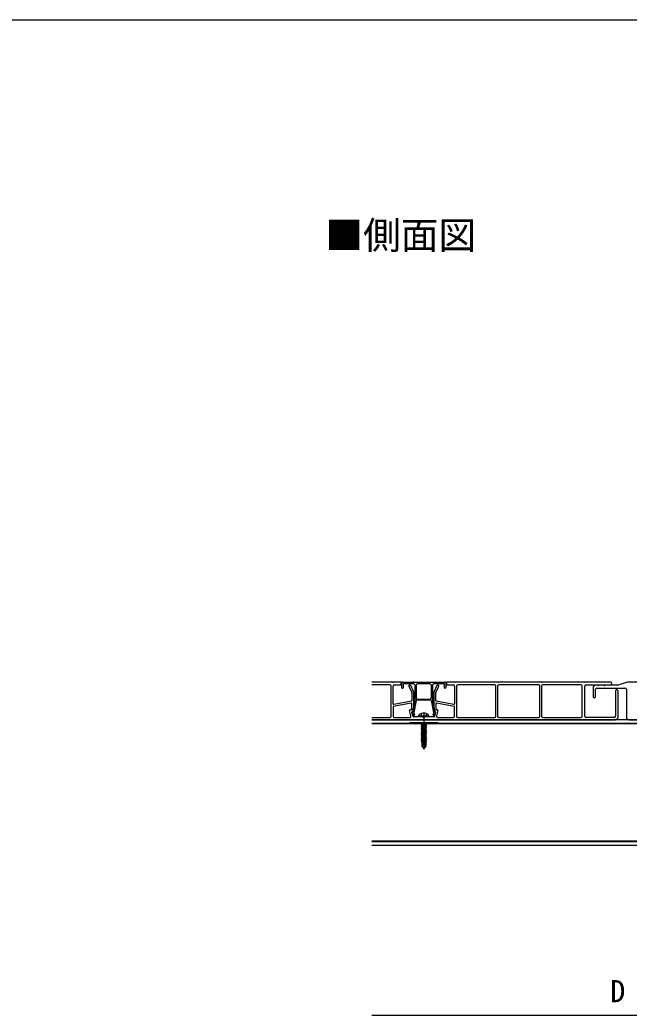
# Model space of a CAD drawing. Units: millimetres, scale not verified. Extents: x -1050 to 1050, y -1570 to 1562.
# Drawn here: x 0 to 485, y 698 to 1490 of the extents above; entities that cross this region are included whole.
import ezdxf
from ezdxf.enums import TextEntityAlignment as Align

# ---------------------------------------------------------------- set-up
doc = ezdxf.new("R2010")
doc.units = ezdxf.units.MM
doc.header["$LTSCALE"] = 8
for name, color, linetype in [('0-1_USER1', 3, 'Continuous'), ('0-3_YKK_12', 2, 'Continuous'), ('0-4_YKK_13', 4, 'Continuous'), ('0-5_YKK_D', 6, 'Continuous'), ('0-6_YKK_ZWAK', 7, 'Continuous')]:
    doc.layers.add(name, color=color, linetype=linetype)
doc.styles.add('ＭＳ ゴシック', font='')
doc.styles.get('ＭＳ ゴシック').set_extended_font_data('MS Gothic')

msp = doc.modelspace()

# ---------------------------------------------------------------- linework, layer by layer
at = {"layer": '0-3_YKK_12'}
for p, q in [((686.998, 933), (279.998, 933)), ((686.998, 930), (279.998, 930)), ((686.998, 929.7), (279.998, 929.7)), ((332.798, 930.5), (309.798, 930.5)), ((686.998, 836.3), (279.998, 836.3)), ((686.998, 836), (279.998, 836)), ((686.998, 833), (279.998, 833))]:
    msp.add_line(p, q, dxfattribs=at)
at = {"layer": '0-4_YKK_13'}
for p, q in [((294.475, 963), (279.998, 963)), ((294.298, 960.8), (279.998, 960.8)), ((294.978, 962.871), (294.618, 962.979)), ((296.975, 962.85), (295.121, 962.85)), ((295.298, 935.8), (295.298, 959.8)), ((296.798, 945.61), (296.798, 959.8)), ((297.478, 962.979), (297.118, 962.871)), ((302.798, 963), (297.621, 963)), ((297.798, 960.8), (302.798, 960.8)), ((303.298, 961.3), (303.298, 962.5)), ((303.798, 958.5), (303.798, 962.5)), ((304.298, 963), (313.225, 963)), ((304.798, 961.2), (304.798, 958.5)), ((313.298, 961.5), (305.098, 961.5)), ((309.472, 959.793), (311.753, 954.774)), ((310.476, 960.5), (309.927, 960.5)), ((313.253, 955.099), (310.931, 960.207)), ((313.368, 962.979), (313.728, 962.871)), ((313.871, 962.85), (315.725, 962.85)), ((314.298, 948.53), (314.298, 960.5)), ((315.298, 960.5), (315.298, 950.5)), ((315.868, 962.871), (316.228, 962.979)), ((316.371, 963), (326.225, 963)), ((326.368, 962.979), (326.728, 962.871)), ((326.871, 962.85), (328.725, 962.85)), ((327.298, 950.5), (327.298, 960.5)), ((328.298, 960.5), (328.298, 948.53)), ((328.868, 962.871), (329.228, 962.979)), ((337.498, 961.5), (329.298, 961.5)), ((331.665, 960.207), (329.343, 955.088)), ((329.371, 963), (338.298, 963)), ((330.843, 954.763), (333.125, 959.793)), ((332.669, 960.5), (332.12, 960.5)), ((337.798, 958.5), (337.798, 961.2)), ((338.798, 962.5), (338.798, 958.5)), ((339.298, 962.5), (339.298, 961.3)), ((344.975, 963), (339.798, 963)), ((339.798, 960.8), (344.798, 960.8)), ((345.478, 962.871), (345.118, 962.979)), ((347.475, 962.85), (345.621, 962.85)), ((345.798, 959.8), (345.798, 945.61)), ((347.298, 959.8), (347.298, 935.8)), ((347.978, 962.979), (347.618, 962.871)), ((377.725, 963), (348.121, 963)), ((377.698, 960.8), (348.298, 960.8)), ((378.228, 962.871), (377.868, 962.979)), ((380.225, 962.85), (378.371, 962.85)), ((378.698, 935.8), (378.698, 959.8)), ((379.898, 959.8), (379.898, 935.8)), ((380.728, 962.979), (380.368, 962.871)), ((412.725, 963), (380.871, 963)), ((412.698, 960.8), (380.898, 960.8)), ((413.228, 962.871), (412.868, 962.979)), ((415.225, 962.85), (413.371, 962.85)), ((413.698, 935.8), (413.698, 959.8)), ((414.898, 959.8), (414.898, 935.8)), ((415.728, 962.979), (415.368, 962.871)), ((446.725, 963), (415.871, 963)), ((446.298, 960.8), (415.898, 960.8)), ((447.228, 962.871), (446.868, 962.979)), ((447.298, 935.8), (447.298, 959.8)), ((449.225, 962.85), (447.371, 962.85)), ((449.298, 935.8), (449.298, 959.8)), ((449.728, 962.979), (449.368, 962.871)), ((469.698, 963), (449.871, 963)), ((450.298, 960.8), (469.698, 960.8)), ((455.998, 958.5), (455.998, 951.5)), ((459.478, 960.5), (457.998, 960.5)), ((464.478, 960.5), (460.518, 960.5)), ((475.422, 960.5), (465.518, 960.5)), ((483.425, 962.977), (475.571, 960.523)), ((512.925, 963), (483.574, 963)), ((311.798, 954.567), (311.798, 948.41)), ((313.298, 939.8), (313.298, 954.892)), ((329.298, 954.881), (329.298, 939.8)), ((330.798, 948.41), (330.798, 954.557)), ((457.998, 951.5), (457.998, 957.3)), ((458.998, 958.3), (481.498, 958.3)), ((473.798, 956), (473.798, 935.8)), ((475.798, 935), (475.798, 956)), ((482.498, 957.3), (482.498, 935)), ((296.798, 943.06), (296.798, 935.8)), ((311.2, 946.351), (297.2, 943.551)), ((311.396, 947.92), (297.396, 945.12)), ((311.798, 941.5), (311.798, 945.86)), ((312.535, 939.683), (314.292, 948.471)), ((315.27, 948.259), (313.377, 938.798)), ((327.032, 948.5), (315.564, 948.5)), ((316.298, 949.5), (326.298, 949.5)), ((329.219, 938.798), (327.326, 948.259)), ((328.304, 948.471), (330.061, 939.683)), ((330.798, 945.86), (330.798, 941.5)), ((345.2, 945.12), (331.2, 947.92)), ((345.396, 943.551), (331.396, 946.351)), ((345.798, 935.8), (345.798, 943.06)), ((279.998, 934.8), (294.298, 934.8)), ((297.798, 934.8), (310.109, 934.8)), ((311.082, 936.032), (310.046, 940.384)), ((310.532, 941), (311.298, 941)), ((312.707, 935.684), (311.886, 939.131)), ((312.178, 939.5), (312.998, 939.5)), ((312.918, 936.662), (312.212, 939.111)), ((320.778, 935.3), (313.193, 935.3)), ((313.383, 938.656), (313.878, 936.938)), ((317.298, 935.8), (317.44, 936.602)), ((325.298, 935.8), (317.298, 935.8)), ((317.298, 935.8), (317.386, 935.3)), ((325.21, 935.3), (317.386, 935.3)), ((321.298, 939.2), (321.298, 909.3)), ((329.403, 935.3), (321.818, 935.3)), ((325.298, 935.8), (325.157, 936.602)), ((325.298, 935.8), (325.21, 935.3)), ((328.718, 936.938), (329.213, 938.656)), ((329.598, 939.5), (330.418, 939.5)), ((330.384, 939.111), (329.678, 936.662)), ((330.71, 939.131), (329.889, 935.684)), ((331.298, 941), (332.064, 941)), ((332.55, 940.384), (331.514, 936.032)), ((332.487, 934.8), (344.798, 934.8)), ((348.298, 934.8), (377.698, 934.8)), ((380.898, 934.8), (412.698, 934.8)), ((415.898, 934.8), (446.298, 934.8)), ((472.798, 934.8), (450.298, 934.8)), ((279.998, 933), (473.798, 933)), ((320.098, 930.5), (319.198, 930.35)), ((319.198, 930.45), (319.498, 930.5)), ((319.198, 930.45), (319.285, 930.5)), ((319.198, 930.45), (319.198, 930.35)), ((319.198, 930.35), (319.748, 930.032)), ((319.198, 929.05), (323.398, 929.75)), ((323.398, 929.65), (319.198, 928.95)), ((319.198, 929.05), (319.748, 929.368)), ((319.198, 929.05), (319.198, 928.95)), ((319.198, 928.95), (319.748, 928.632)), ((319.198, 927.65), (323.398, 928.35)), ((323.398, 928.25), (319.198, 927.55)), ((319.198, 927.65), (319.748, 927.968)), ((319.198, 927.65), (319.198, 927.55)), ((319.198, 927.55), (319.748, 927.232)), ((319.198, 926.25), (323.398, 926.95)), ((323.398, 926.85), (319.198, 926.15)), ((321.819, 930.5), (319.748, 930.032)), ((322.848, 930.068), (319.748, 929.368)), ((319.748, 930.032), (319.748, 929.368)), ((322.848, 928.668), (319.748, 927.968)), ((319.748, 928.632), (319.748, 927.968)), ((322.848, 927.268), (319.748, 926.568)), ((319.748, 927.232), (319.748, 926.568)), ((322.848, 930.5), (322.848, 930.068)), ((323.398, 929.75), (322.848, 930.068)), ((322.848, 929.332), (322.848, 928.668)), ((323.398, 928.35), (322.848, 928.668)), ((322.848, 927.932), (322.848, 927.268)), ((323.398, 926.95), (322.848, 927.268)), ((323.398, 929.75), (323.398, 929.65)), ((323.398, 928.35), (323.398, 928.25)), ((323.398, 926.95), (323.398, 926.85)), ((484.498, 933), (680.998, 933)), ((319.198, 926.25), (319.748, 926.568)), ((319.198, 926.25), (319.198, 926.15)), ((319.198, 926.15), (319.748, 925.832)), ((323.398, 925.55), (319.198, 924.85)), ((319.198, 924.75), (323.398, 925.45)), ((319.198, 924.85), (319.748, 925.168)), ((319.198, 924.85), (319.198, 924.75)), ((319.198, 924.75), (319.748, 924.432)), ((323.398, 924.15), (319.198, 923.45)), ((319.198, 923.35), (323.398, 924.05)), ((319.198, 923.45), (319.748, 923.768)), ((319.198, 923.45), (319.198, 923.35)), ((319.198, 923.35), (319.748, 923.032)), ((323.398, 922.75), (319.198, 922.05)), ((319.198, 921.95), (323.398, 922.65)), ((319.198, 922.05), (319.748, 922.368)), ((319.198, 922.05), (319.198, 921.95)), ((319.198, 921.95), (319.748, 921.632)), ((323.398, 921.35), (319.198, 920.65)), ((319.198, 920.55), (323.398, 921.25)), ((319.198, 920.65), (319.748, 920.968)), ((319.198, 920.65), (319.198, 920.55)), ((319.198, 920.55), (319.748, 920.232)), ((323.398, 919.95), (319.198, 919.25)), ((319.198, 919.15), (323.398, 919.85)), ((319.198, 919.25), (319.748, 919.568)), ((319.198, 919.25), (319.198, 919.15)), ((319.198, 919.15), (319.748, 918.832)), ((322.848, 925.868), (319.748, 925.168)), ((319.748, 925.832), (319.748, 925.168)), ((319.748, 924.432), (322.848, 925.132)), ((322.848, 924.468), (319.748, 923.768)), ((319.748, 924.432), (319.748, 923.768)), ((319.748, 923.032), (322.848, 923.732)), ((322.848, 923.068), (319.748, 922.368)), ((319.748, 923.032), (319.748, 922.368)), ((319.748, 921.632), (322.848, 922.332)), ((322.848, 921.668), (319.748, 920.968)), ((319.748, 921.632), (319.748, 920.968)), ((319.748, 920.232), (322.848, 920.932)), ((322.848, 920.268), (319.748, 919.568)), ((319.748, 920.232), (319.748, 919.568)), ((319.748, 918.832), (322.848, 919.532)), ((322.848, 918.868), (319.748, 918.168)), ((319.748, 918.832), (319.748, 918.168)), ((322.848, 926.532), (322.848, 925.868)), ((323.398, 925.55), (322.848, 925.868)), ((323.398, 925.45), (322.848, 925.132)), ((322.848, 925.132), (322.848, 924.468)), ((323.398, 924.15), (322.848, 924.468)), ((323.398, 924.05), (322.848, 923.732)), ((322.848, 923.732), (322.848, 923.068)), ((323.398, 922.75), (322.848, 923.068)), ((323.398, 922.65), (322.848, 922.332)), ((322.848, 922.332), (322.848, 921.668)), ((323.398, 921.35), (322.848, 921.668)), ((323.398, 921.25), (322.848, 920.932)), ((322.848, 920.932), (322.848, 920.268)), ((323.398, 919.95), (322.848, 920.268)), ((323.398, 919.85), (322.848, 919.532)), ((322.848, 919.532), (322.848, 918.868)), ((323.398, 918.55), (322.848, 918.868)), ((323.398, 925.55), (323.398, 925.45)), ((323.398, 924.15), (323.398, 924.05)), ((323.398, 922.75), (323.398, 922.65)), ((323.398, 921.35), (323.398, 921.25)), ((323.398, 919.95), (323.398, 919.85)), ((323.398, 918.55), (319.198, 917.85)), ((319.198, 917.75), (323.398, 918.45)), ((319.198, 917.85), (319.748, 918.168)), ((319.198, 917.85), (319.198, 917.75)), ((319.198, 917.75), (319.748, 917.432)), ((323.398, 917.15), (319.198, 916.45)), ((319.198, 916.35), (323.398, 917.05)), ((319.198, 916.45), (319.748, 916.768)), ((319.198, 916.45), (319.198, 916.35)), ((319.198, 916.35), (319.748, 916.032)), ((322.062, 915.604), (319.398, 915.165)), ((319.398, 915.165), (319.748, 915.368)), ((319.398, 915.165), (319.598, 915.05)), ((322.007, 915.341), (319.598, 914.873)), ((319.598, 915.05), (319.598, 911.85)), ((321.874, 914.7), (319.598, 914.7)), ((320.555, 912.653), (319.598, 911.85)), ((321.148, 910.3), (319.598, 911.85)), ((319.748, 917.432), (322.848, 918.132)), ((322.848, 917.468), (319.748, 916.768)), ((319.748, 917.432), (319.748, 916.768)), ((319.748, 916.032), (322.848, 916.732)), ((319.748, 916.032), (319.748, 915.368)), ((322.124, 915.904), (319.748, 915.368)), ((321.964, 915.133), (320.047, 914.7)), ((321.298, 911.922), (321.148, 910.3)), ((322.208, 916.307), (321.298, 911.922)), ((321.298, 911.922), (321.298, 910.3)), ((322.63, 916.423), (321.448, 910.724)), ((322.698, 911.974), (321.448, 910.724)), ((321.448, 910.3), (322.998, 911.85)), ((322.698, 916.252), (322.698, 911.974)), ((322.848, 916.068), (322.698, 916.034)), ((323.298, 915.808), (322.698, 915.709)), ((323.298, 915.592), (322.698, 915.476)), ((322.998, 914.7), (322.698, 914.7)), ((322.998, 911.85), (322.698, 911.974)), ((323.398, 918.45), (322.848, 918.132)), ((322.848, 918.132), (322.848, 917.468)), ((323.398, 917.15), (322.848, 917.468)), ((323.398, 917.05), (322.848, 916.732)), ((322.848, 916.732), (322.848, 916.068)), ((323.298, 915.808), (322.848, 916.068)), ((323.298, 915.592), (322.998, 915.419)), ((322.998, 915.419), (322.998, 911.85)), ((323.298, 915.808), (323.298, 915.592)), ((323.398, 918.55), (323.398, 918.45)), ((323.398, 917.15), (323.398, 917.05)), ((321.148, 910.3), (321.448, 910.3)), ((321.448, 910.724), (321.448, 910.3))]:
    msp.add_line(p, q, dxfattribs=at)
for points in [[(326.298, 961.5), (321.298, 961.5), (316.298, 961.5)], [(318.998, 937.779), (320.153, 935.463), (321.298, 934.854)], [(323.598, 937.779), (322.443, 935.463), (321.298, 934.854)], [(323.398, 929.65), (322.848, 929.332), (319.748, 928.632)], [(323.398, 928.25), (322.848, 927.932), (319.748, 927.232)], [(323.398, 926.85), (322.848, 926.532), (319.748, 925.832)], [(321.298, 911.922), (320.555, 912.653), (320.398, 914.7)], [(323.298, 915.592), (322.848, 915.332), (322.698, 915.299)]]:
    msp.add_lwpolyline(points, dxfattribs=at)
for centre, radius, start, end in [((294.298, 959.8), 1, 360, 90), ((294.475, 962.5), 0.5, 73.30076, 90), ((295.121, 963.35), 0.5, 253.30076, 270), ((297.798, 959.8), 1, 90, 180), ((296.975, 963.35), 0.5, 270, 286.69924), ((297.621, 962.5), 0.5, 90, 106.69924), ((302.798, 962.5), 0.5, 0, 90), ((302.798, 961.3), 0.5, 270, 0), ((304.298, 962.5), 0.5, 90, 180), ((304.298, 958.5), 0.5, 180, 270), ((304.298, 958.5), 0.5, 270, 0), ((305.098, 961.2), 0.3, 90, 180), ((309.927, 960), 0.5, 90, 204.44395), ((310.476, 960), 0.5, 24.44395, 90), ((313.225, 962.5), 0.5, 73.30076, 90), ((313.298, 960.5), 1, 0, 90), ((313.871, 963.35), 0.5, 253.30076, 270), ((316.298, 960.5), 1, 90, 180), ((315.725, 963.35), 0.5, 270, 286.69924), ((316.371, 962.5), 0.5, 90, 106.69924), ((326.225, 962.5), 0.5, 73.30076, 90), ((326.298, 960.5), 1, 0, 90), ((326.871, 963.35), 0.5, 253.30076, 270), ((329.298, 960.5), 1, 90, 180), ((328.725, 963.35), 0.5, 270, 286.69924), ((329.371, 962.5), 0.5, 90, 106.69924), ((332.12, 960), 0.5, 90, 155.5983), ((332.669, 960), 0.5, 335.5983, 90), ((337.498, 961.2), 0.3, 360, 90), ((338.298, 958.5), 0.5, 180, 270), ((338.298, 962.5), 0.5, 0, 90), ((338.298, 958.5), 0.5, 270, 0), ((339.798, 962.5), 0.5, 90, 180), ((339.798, 961.3), 0.5, 180, 270), ((344.798, 959.8), 1, 0, 90), ((344.975, 962.5), 0.5, 73.30076, 90), ((345.621, 963.35), 0.5, 253.30076, 270), ((348.298, 959.8), 1, 90, 180), ((347.475, 963.35), 0.5, 270, 286.69924), ((348.121, 962.5), 0.5, 90, 106.69924), ((377.698, 959.8), 1, 0, 90), ((377.725, 962.5), 0.5, 73.30076, 90), ((378.371, 963.35), 0.5, 253.30076, 270), ((380.898, 959.8), 1, 90, 180), ((380.225, 963.35), 0.5, 270, 286.69924), ((380.871, 962.5), 0.5, 90, 106.69924), ((412.698, 959.8), 1, 0, 90), ((412.725, 962.5), 0.5, 73.30076, 90), ((413.371, 963.35), 0.5, 253.30076, 270), ((415.898, 959.8), 1, 90, 180), ((415.225, 963.35), 0.5, 270, 286.69924), ((415.871, 962.5), 0.5, 90, 106.69924), ((446.298, 959.8), 1, 0, 90), ((446.725, 962.5), 0.5, 73.30076, 90), ((447.371, 963.35), 0.5, 253.30076, 270), ((449.225, 963.35), 0.5, 270, 286.69924), ((450.298, 959.8), 1, 90, 180), ((449.871, 962.5), 0.5, 90, 106.69924), ((457.998, 958.5), 2, 90, 180), ((459.478, 960.2), 0.3, 30, 90), ((459.998, 960.5), 0.3, 210, 330), ((460.518, 960.2), 0.3, 90, 150), ((464.478, 960.2), 0.3, 30, 90), ((464.998, 960.5), 0.3, 210, 330), ((465.518, 960.2), 0.3, 90, 150), ((469.698, 961.9), 1.1, 270, 90), ((475.422, 961), 0.5, 270, 287.35402), ((483.574, 962.5), 0.5, 90, 107.35402), ((311.298, 954.567), 0.5, 0, 24.44395), ((312.798, 954.892), 0.5, 0, 24.44395), ((316.298, 950.5), 1, 180, 270), ((326.298, 950.5), 1, 270, 0), ((329.798, 954.881), 0.5, 155.5983, 180), ((331.298, 954.557), 0.5, 155.5983, 180), ((456.998, 951.5), 1, 180, 0), ((458.998, 957.3), 1, 90, 180), ((474.798, 956), 1, 0, 180), ((481.498, 957.3), 1, 0, 90), ((297.298, 945.61), 0.5, 180, 281.30993), ((297.298, 943.06), 0.5, 101.30993, 180), ((311.298, 945.86), 0.5, 0, 101.30993), ((311.298, 948.41), 0.5, 281.30993, 0), ((313.998, 948.53), 0.3, 348.69007, 0), ((315.564, 948.2), 0.3, 90, 168.69007), ((327.032, 948.2), 0.3, 11.30993, 90), ((328.598, 948.53), 0.3, 180, 191.30993), ((331.298, 948.41), 0.5, 180, 258.69007), ((331.298, 945.86), 0.5, 78.69007, 180), ((345.298, 945.61), 0.5, 258.69007, 0), ((345.298, 943.06), 0.5, 360, 78.69007), ((294.298, 935.8), 1, 270, 360), ((297.798, 935.8), 1, 180, 270), ((310.532, 940.5), 0.5, 90, 193.3925), ((310.109, 935.8), 1, 270, 13.3925), ((311.298, 941.5), 0.5, 270, 0), ((312.178, 939.2), 0.3, 90, 193.3925), ((312.498, 939.2), 0.3, 114.827, 197.33887), ((312.24, 939.742), 0.3, 296.01796, 348.69007), ((313.193, 935.8), 0.5, 193.3925, 270), ((313.398, 936.8), 0.5, 196.079, 16.079), ((312.998, 939.8), 0.3, 270, 0), ((313.672, 938.739), 0.3, 168.69007, 196.079), ((318.326, 936.446), 0.9, 122.05588, 170), ((321.298, 931.7), 6.5, 57.94412, 122.05588), ((320.778, 935), 0.3, 30, 90), ((321.298, 935.3), 0.3, 210, 330), ((321.818, 935), 0.3, 90, 150), ((324.27, 936.446), 0.9, 10, 57.94412), ((329.198, 936.8), 0.5, 163.921, 343.921), ((328.924, 938.739), 0.3, 343.921, 11.30993), ((329.598, 939.8), 0.3, 180, 270), ((329.403, 935.8), 0.5, 270, 346.6075), ((330.356, 939.742), 0.3, 191.30993, 243.98204), ((330.098, 939.2), 0.3, 342.66113, 65.173), ((330.418, 939.2), 0.3, 346.6075, 90), ((331.298, 941.5), 0.5, 180, 270), ((332.487, 935.8), 1, 166.6075, 270), ((332.064, 940.5), 0.5, 346.6075, 90), ((344.798, 935.8), 1, 270, 0), ((348.298, 935.8), 1, 180, 270), ((377.698, 935.8), 1, 270, 0), ((380.898, 935.8), 1, 180, 270), ((412.698, 935.8), 1, 270, 0), ((415.898, 935.8), 1, 180, 270), ((446.298, 935.8), 1, 270, 0), ((450.298, 935.8), 1, 180, 270), ((472.798, 935.8), 1, 270, 0), ((473.798, 935), 2, 270, 0), ((484.498, 935), 2, 180, 270), ((322.45, 916.252), 0.248, 0, 167.19096)]:
    msp.add_arc(centre, radius, start, end, dxfattribs=at)
at = {"layer": '0-5_YKK_D'}
msp.add_line((279.998, 698), (681.998, 698), dxfattribs=at)
at = {"layer": '0-6_YKK_ZWAK'}
msp.add_line((-1050, 1490), (1050, 1490), dxfattribs=at)

# ---------------------------------------------------------------- texts
at = {"layer": '0-1_USER1', "style": 'ＭＳ ゴシック'}
msp.add_text('■側面図', height=21.99, dxfattribs=at).set_placement((243, 1301), align=Align.BOTTOM_LEFT)
at = {"layer": '0-5_YKK_D', "style": 'ＭＳ ゴシック'}
msp.add_text('D', height=17.6, dxfattribs=at).set_placement((469.612, 703), align=Align.BOTTOM_LEFT)

doc.saveas('drawing.dxf')
